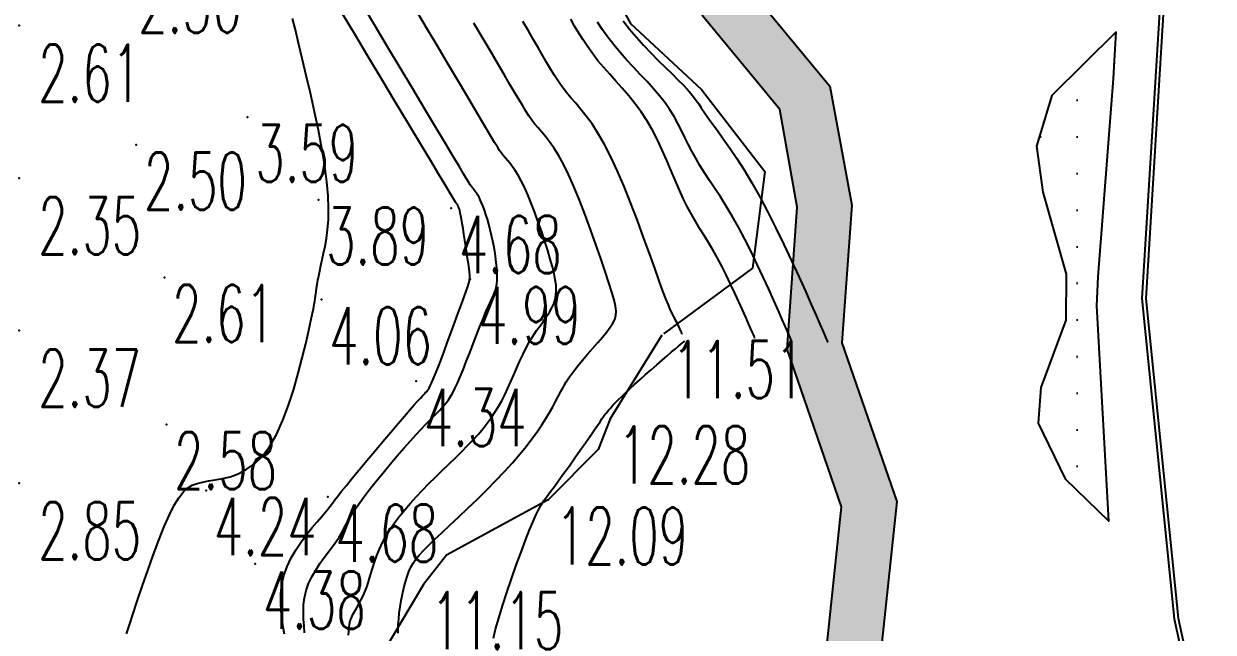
# Model space of a CAD drawing. Header units: millimetres. Extents: x 88261 to 90953, y 390274 to 392322.
# Drawn here: x 90470.6 to 90548.6, y 391527.5 to 391567.4 of the extents above; entities that cross this region are included whole.
import ezdxf
from ezdxf.enums import TextEntityAlignment as Align

# ---------------------------------------------------------------- set-up
doc = ezdxf.new("R2010")
doc.units = ezdxf.units.MM
doc.header["$LTSCALE"] = 25
for name, color, linetype in [('CN_01_00', 42, 'Continuous'), ('CN_02_00', 16, 'Continuous'), ('COTEAlt', 7, 'Continuous'), ('route', 253, 'Continuous'), ('TopoAlt', 7, 'Continuous'), ('TOPOJIS', 7, 'Continuous')]:
    doc.layers.add(name, color=color, linetype=linetype)
doc.styles.add('Romans 1.0', font='Romans.shx', dxfattribs={"width": 0.99, "height": 1})
doc.styles.add('Simplex 1.0', font='Simplex.shx', dxfattribs={"width": 0.99, "height": 2.5})
doc.styles.get("Standard").update_dxf_attribs({"font": 'times.ttf'})

# ---------------------------------------------------------------- blocks, each defined once
blk = doc.blocks.new('TCPOINT')
at = {"color": 0}
blk.add_point((0, 0), dxfattribs=at)
at = {"layer": 'TopoAlt', "style": 'Romans 1.0', "width": 0.99}
blk.add_attdef('ALT', text='', height=200, dxfattribs=at).set_placement((0.5, -0.5), align=Align.TOP_LEFT)
blk = doc.blocks.new('COTE')
at = {"color": 0}
blk.add_point((0, 0), dxfattribs=at)
at = {"layer": 'COTEAlt'}
blk.add_attdef('ALT', text='', height=3.75, dxfattribs=at).set_placement((1.25, -1.25), align=Align.TOP_LEFT)

msp = doc.modelspace()

# ---------------------------------------------------------------- hatches: boundary and pattern name
h = msp.add_hatch()
h.set_pattern_fill('AR-HBONE', color=23, scale=0.032)
h.set_pattern_definition([(45, (-511.459, 107.3326), (0, 4.597891134), [9.7536, -3.2512]), (135, (-509.16, 109.6315), (5e-16, 4.597891134), [9.7536, -3.2512])])
h.paths.add_polyline_path([(90580.259, 391369.323), (90578.893, 391372.088), (90577.403, 391380.386), (90572.476, 391388.749), (90564.469, 391395.121), (90551.356, 391397.716), (90544.735, 391400.861), (90542.893, 391403.775), (90543.568, 391412.079), (90551.362, 391419.931), (90552.964, 391421.402), (90554.737, 391426.973), (90553.749, 391430.788), (90551.439, 391434.414), (90550.677, 391440.955), (90548.617, 391445.303), (90546.298, 391449.141), (90545.472, 391455.293), (90546.531, 391461.247), (90545.455, 391467.304), (90543.481, 391470.813), (90539.022, 391477.118), (90538.554, 391481.349), (90538.699, 391487.409), (90537.691, 391490.033), (90535.204, 391494.153), (90533.84, 391500.271), (90529.551, 391507.768), (90528.583, 391512.46), (90528.626, 391519.305), (90526.727, 391525.756), (90527.819, 391536.032), (90524.222, 391546.435), (90524.867, 391555.468), (90523.429, 391563.259), (90518.375, 391569.388), (90516.845, 391576.818), (90516.107, 391580.734), (90502.826, 391602.657), (90494.518, 391616.214), (90485.753, 391638.699), (90442.611, 391685.947), (90436.501, 391694.495), (90435.059, 391708.645), (90451.717, 391741.838), (90452.722, 391752.459), (90451.18, 391766.065), (90442.505, 391784.213), (90439.49, 391790.617), (90435.648, 391805.425), (90431.473, 391812.607), (90431.344, 391819.043), (90432.829, 391823.298), (90433.294, 391826.816), (90429.771, 391827.329), (90429.353, 391824.167), (90427.779, 391819.657), (90427.939, 391811.686), (90432.327, 391804.136), (90436.131, 391789.476), (90447.766, 391765.089), (90449.151, 391752.487), (90448.241, 391742.876), (90431.42, 391709.359), (90433.06, 391693.268), (90439.886, 391683.74), (90482.728, 391636.82), (90491.37, 391614.651), (90512.731, 391579.518), (90515.069, 391567.885), (90520.145, 391561.738), (90521.291, 391555.336), (90520.626, 391546.015), (90524.203, 391535.686), (90523.12, 391525.489), (90525.07, 391518.866), (90525.027, 391512.168), (90526.183, 391506.569), (90530.486, 391499.047), (90531.859, 391492.888), (90534.481, 391488.544), (90535.13, 391486.855), (90534.996, 391481.233), (90535.654, 391475.818), (90540.514, 391468.946), (90542.058, 391466.169), (90542.923, 391461.302), (90541.877, 391455.423), (90542.874, 391448.002), (90545.528, 391443.646), (90547.213, 391440.041), (90548.002, 391433.266), (90550.446, 391429.429), (90551.042, 391427.127), (90549.899, 391423.533), (90540.13, 391413.692), (90539.256, 391402.948), (90542.265, 391398.189), (90550.195, 391394.422), (90562.902, 391391.907), (90569.736, 391386.468), (90574.016, 391379.204), (90575.482, 391371.036), (90577.068, 391367.827), (90585.289, 391363.31), (90587.237, 391361.568), (90590.672, 391353.748), (90594.383, 391351.285), (90604.653, 391343.84), (90612.851, 391334.359), (90618.437, 391325.085), (90621.782, 391317.486), (90624.002, 391309.067), (90627.738, 391287.71), (90628.019, 391279.65), (90627.255, 391266.593), (90621.182, 391254.035), (90617.042, 391235.488), (90618.319, 391215.583), (90622.574, 391202.325), (90631.256, 391184.221), (90636.053, 391168.094), (90637.79, 391151.812), (90636.657, 391134.553), (90636.754, 391124.145), (90640.334, 391110.892), (90653.891, 391091.985), (90663.63, 391082.027), (90671.36, 391067.261), (90675.086, 391054.053), (90683.469, 391034.279), (90692.526, 391020.632), (90692.509, 391024.786), (90691.925, 391027.104), (90686.033, 391034.997), (90677.901, 391054.178), (90674.136, 391067.524), (90665.998, 391083.069), (90656.086, 391093.204), (90643.054, 391111.379), (90639.756, 391123.588), (90639.664, 391133.417), (90640.808, 391150.846), (90639.005, 391167.747), (90634.038, 391184.447), (90625.339, 391202.585), (90621.29, 391215.202), (90620.073, 391234.176), (90624.016, 391251.839), (90630.214, 391264.657), (90631.029, 391278.571), (90630.739, 391286.886), (90629.714, 391298.649), (90627.043, 391310.671), (90621.607, 391322.866), (90613.162, 391336.588), (90606.038, 391344.517), (90602.665, 391348.269), (90597.913, 391351.643), (90592.983, 391355.027), (90589.642, 391362.633), (90586.918, 391365.07)])
h = msp.add_hatch()
h.set_pattern_fill('JARDIN', color=104, scale=0.8)
h.set_pattern_definition([(0, (-0.35, -2.46), (0, 2.4), [0, -2.4])])
h.paths.add_polyline_path([(90537.411, 391556.313), (90538.925, 391550.934), (90538.91, 391547.932), (90537.263, 391543.517), (90537.09, 391541.166), (90538.866, 391537.512), (90541.729, 391534.735), (90540.943, 391548.868), (90541.036, 391550.774), (90542.034, 391563.768), (90542.219, 391566.831), (90537.991, 391562.661), (90536.983, 391559.337)])

# ---------------------------------------------------------------- linework, layer by layer
at = {"color": 23, "elevation": 15.394, "flags": 128}
for points in [[(90523.12, 391525.489), (90524.203, 391535.686), (90520.626, 391546.015), (90521.291, 391555.336), (90520.145, 391561.738), (90515.069, 391567.885), (90512.731, 391579.518), (90491.37, 391614.651), (90482.728, 391636.82), (90439.886, 391683.74)], [(90523.12, 391525.489), (90524.203, 391535.686), (90520.626, 391546.015), (90521.291, 391555.336), (90520.145, 391561.738), (90515.069, 391567.885), (90512.731, 391579.518), (90491.37, 391614.651), (90482.728, 391636.82), (90439.886, 391683.74)], [(90523.12, 391525.489), (90524.203, 391535.686), (90520.626, 391546.015), (90521.291, 391555.336), (90520.145, 391561.738), (90515.069, 391567.885), (90512.731, 391579.518), (90491.37, 391614.651), (90482.728, 391636.82), (90439.886, 391683.74)], [(90485.753, 391638.699), (90494.518, 391616.214), (90502.826, 391602.657), (90516.107, 391580.734), (90516.845, 391576.818), (90518.375, 391569.388), (90523.429, 391563.259), (90524.867, 391555.468), (90524.222, 391546.435), (90527.819, 391536.032), (90526.727, 391525.756)], [(90485.753, 391638.699), (90494.518, 391616.214), (90502.826, 391602.657), (90516.107, 391580.734), (90516.845, 391576.818), (90518.375, 391569.388), (90523.429, 391563.259), (90524.867, 391555.468), (90524.222, 391546.435), (90527.819, 391536.032), (90526.727, 391525.756)], [(90485.753, 391638.699), (90494.518, 391616.214), (90502.826, 391602.657), (90516.107, 391580.734), (90516.845, 391576.818), (90518.375, 391569.388), (90523.429, 391563.259), (90524.867, 391555.468), (90524.222, 391546.435), (90527.819, 391536.032), (90526.727, 391525.756)]]:
    msp.add_lwpolyline(points, dxfattribs=at)
at = {"color": 124, "flags": 128}
for points, elevation in [([(90476.415, 391639.698), (90480.422, 391633.048), (90485.375, 391625.845), (90489.124, 391616.988), (90490.962, 391613.24), (90488.871, 391607.033), (90482.57, 391604.753), (90484.982, 391601.834), (90489.378, 391597.897), (90491.898, 391597.761), (90503.066, 391593.552), (90503.832, 391587.158), (90504.597, 391582.867), (90505.847, 391577.762), (90507.795, 391572.024), (90510.355, 391567.386), (90515.015, 391563.044), (90519.178, 391557.672), (90518.35, 391551.325), (90512.576, 391547.064)], 12.474), ([(90512.417, 391546.947), (90509.032, 391541.463), (90508.223, 391539.447), (90504.957, 391536.148), (90498.289, 391532.511), (90496.769, 391530.59), (90494.375, 391526.547), (90489.448, 391521.765), (90483.889, 391517.94), (90484.727, 391516.14), (90489.153, 391515.293), (90496.506, 391515.902), (90501.331, 391510.823), (90506.921, 391507.181), (90509.298, 391506.307), (90513.242, 391501.727), (90513.746, 391501.067), (90516.651, 391497.598)], 10.574)]:
    msp.add_lwpolyline(points, dxfattribs=dict(at, elevation=elevation))
at = {"color": 104, "elevation": 16.986, "flags": 128}
msp.add_lwpolyline([(90542.219, 391566.831), (90537.991, 391562.661), (90536.983, 391559.337), (90537.411, 391556.313), (90538.925, 391550.934), (90538.91, 391547.932), (90537.263, 391543.517), (90537.09, 391541.166), (90538.866, 391537.512), (90541.729, 391534.735), (90540.943, 391548.868), (90541.036, 391550.774), (90542.034, 391563.768)], close=True, dxfattribs=at)
at = {"layer": 'CN_01_00', "flags": 128}
for points, elevation in [([(90488.973, 391527.426), (90488.941, 391527.86), (90488.912, 391528.312), (90488.898, 391528.777), (90488.912, 391529.248), (90488.965, 391529.722), (90489.07, 391530.192), (90489.235, 391530.653), (90489.451, 391531.104), (90489.704, 391531.54), (90489.979, 391531.958), (90490.265, 391532.357), (90490.546, 391532.732), (90490.809, 391533.082), (90491.041, 391533.402), (90491.233, 391533.693), (90491.393, 391533.964), (90491.537, 391534.228), (90491.679, 391534.495), (90491.832, 391534.778), (90492.011, 391535.09), (90492.23, 391535.441), (90492.503, 391535.844), (90492.84, 391536.306), (90493.231, 391536.816), (90493.663, 391537.358), (90494.12, 391537.918), (90494.588, 391538.479), (90495.054, 391539.025), (90495.504, 391539.542), (90495.922, 391540.013), (90496.298, 391540.426), (90496.633, 391540.785), (90496.93, 391541.096), (90497.194, 391541.367), (90497.428, 391541.604), (90497.635, 391541.813), (90497.821, 391542.002), (90497.988, 391542.178), (90498.141, 391542.347), (90498.283, 391542.52), (90498.42, 391542.706), (90498.556, 391542.916), (90498.695, 391543.16), (90498.842, 391543.449), (90499.001, 391543.792), (90499.177, 391544.199), (90499.373, 391544.677), (90499.584, 391545.21), (90499.806, 391545.778), (90500.032, 391546.363), (90500.257, 391546.945), (90500.476, 391547.503), (90500.684, 391548.019), (90500.873, 391548.473), (90501.041, 391548.851), (90501.186, 391549.163), (90501.31, 391549.426), (90501.411, 391549.654), (90501.492, 391549.864), (90501.553, 391550.072), (90501.593, 391550.294), (90501.614, 391550.544), (90501.616, 391550.837), (90501.6, 391551.166), (90501.569, 391551.525), (90501.525, 391551.906), (90501.468, 391552.3), (90501.401, 391552.7), (90501.325, 391553.097), (90501.242, 391553.485), (90501.155, 391553.856), (90501.063, 391554.207), (90500.969, 391554.537), (90500.873, 391554.844), (90500.778, 391555.126), (90500.683, 391555.383), (90500.591, 391555.612), (90500.503, 391555.811), (90500.419, 391555.98), (90500.34, 391556.123), (90500.265, 391556.242), (90500.195, 391556.342), (90500.129, 391556.427), (90500.068, 391556.501), (90500.011, 391556.568), (90499.958, 391556.631), (90499.906, 391556.7), (90499.84, 391556.796), (90499.745, 391556.948), (90499.602, 391557.183), (90499.395, 391557.528), (90499.106, 391558.012), (90498.719, 391558.66), (90498.215, 391559.501), (90497.587, 391560.549), (90496.86, 391561.763), (90496.066, 391563.088), (90495.239, 391564.47), (90494.411, 391565.855), (90493.617, 391567.189), (90492.888, 391568.418)], 6), ([(90491.85, 391527.274), (90491.871, 391527.527), (90491.891, 391527.763), (90491.921, 391527.986), (90491.969, 391528.2), (90492.044, 391528.41), (90492.143, 391528.621), (90492.261, 391528.837), (90492.392, 391529.062), (90492.532, 391529.301), (90492.675, 391529.559), (90492.816, 391529.838), (90492.949, 391530.145), (90493.073, 391530.481), (90493.189, 391530.845), (90493.305, 391531.231), (90493.427, 391531.636), (90493.559, 391532.055), (90493.708, 391532.483), (90493.88, 391532.917), (90494.08, 391533.352), (90494.313, 391533.784), (90494.579, 391534.214), (90494.874, 391534.642), (90495.196, 391535.068), (90495.544, 391535.494), (90495.914, 391535.92), (90496.304, 391536.346), (90496.713, 391536.774), (90497.136, 391537.203), (90497.57, 391537.632), (90498.007, 391538.059), (90498.441, 391538.482), (90498.868, 391538.898), (90499.28, 391539.306), (90499.672, 391539.703), (90500.038, 391540.087), (90500.374, 391540.457), (90500.681, 391540.817), (90500.962, 391541.172), (90501.222, 391541.526), (90501.463, 391541.885), (90501.69, 391542.253), (90501.904, 391542.635), (90502.111, 391543.036), (90502.312, 391543.458), (90502.511, 391543.898), (90502.708, 391544.347), (90502.906, 391544.8), (90503.106, 391545.251), (90503.311, 391545.691), (90503.521, 391546.115), (90503.739, 391546.515), (90503.966, 391546.888), (90504.196, 391547.235), (90504.423, 391547.56), (90504.643, 391547.867), (90504.848, 391548.161), (90505.033, 391548.445), (90505.192, 391548.724), (90505.32, 391549.001), (90505.411, 391549.281), (90505.465, 391549.571), (90505.484, 391549.878), (90505.469, 391550.21), (90505.421, 391550.573), (90505.341, 391550.975), (90505.231, 391551.424), (90505.092, 391551.926), (90504.925, 391552.485), (90504.735, 391553.087), (90504.528, 391553.716), (90504.307, 391554.353), (90504.078, 391554.982), (90503.847, 391555.585), (90503.617, 391556.145), (90503.395, 391556.644), (90503.184, 391557.07), (90502.985, 391557.428), (90502.797, 391557.728), (90502.621, 391557.98), (90502.456, 391558.194), (90502.301, 391558.38), (90502.157, 391558.548), (90502.024, 391558.707), (90501.898, 391558.871), (90501.768, 391559.057), (90501.621, 391559.284), (90501.442, 391559.575), (90501.219, 391559.948), (90500.937, 391560.424), (90500.583, 391561.023), (90500.143, 391561.765), (90499.61, 391562.661), (90499.002, 391563.681), (90498.344, 391564.784), (90497.663, 391565.931), (90496.982, 391567.082), (90496.327, 391568.198)], 8), ([(90477.294, 391527.359), (90477.486, 391527.946), (90477.73, 391528.691), (90478.018, 391529.561), (90478.34, 391530.517), (90478.686, 391531.518), (90479.045, 391532.523), (90479.408, 391533.491), (90479.764, 391534.383), (90480.103, 391535.157), (90480.418, 391535.782), (90480.715, 391536.269), (90481.005, 391536.636), (90481.296, 391536.905), (90481.598, 391537.094), (90481.921, 391537.222), (90482.274, 391537.311), (90482.668, 391537.379), (90483.108, 391537.446), (90483.587, 391537.533), (90484.095, 391537.661), (90484.62, 391537.85), (90485.151, 391538.121), (90485.679, 391538.496), (90486.191, 391538.994), (90486.678, 391539.637), (90487.13, 391540.434), (90487.545, 391541.356), (90487.923, 391542.36), (90488.262, 391543.404), (90488.563, 391544.448), (90488.824, 391545.45), (90489.046, 391546.368), (90489.227, 391547.161), (90489.369, 391547.798), (90489.476, 391548.292), (90489.554, 391548.669), (90489.609, 391548.952), (90489.646, 391549.167), (90489.671, 391549.337), (90489.691, 391549.487), (90489.71, 391549.642), (90489.735, 391549.822), (90489.766, 391550.03), (90489.805, 391550.268), (90489.851, 391550.536), (90489.906, 391550.832), (90489.971, 391551.159), (90490.045, 391551.514), (90490.131, 391551.9), (90490.226, 391552.317), (90490.323, 391552.775), (90490.413, 391553.285), (90490.488, 391553.859), (90490.537, 391554.506), (90490.552, 391555.238), (90490.523, 391556.067), (90490.442, 391557.003), (90490.303, 391558.051), (90490.113, 391559.186), (90489.886, 391560.377), (90489.631, 391561.592), (90489.362, 391562.801), (90489.089, 391563.972), (90488.825, 391565.074), (90488.582, 391566.075), (90488.368, 391566.952), (90488.183, 391567.709)], 4), ([(90513.745, 391547.001), (90513.745, 391547.001), (90513.744, 391547.004), (90513.741, 391547.011), (90513.735, 391547.025), (90513.725, 391547.047), (90513.71, 391547.081), (90513.69, 391547.128), (90513.662, 391547.191), (90513.627, 391547.27), (90513.586, 391547.364), (90513.538, 391547.469), (90513.487, 391547.582), (90513.432, 391547.699), (90513.375, 391547.816), (90513.317, 391547.931), (90513.259, 391548.041), (90513.2, 391548.145), (90513.136, 391548.262), (90513.06, 391548.415), (90512.963, 391548.626), (90512.84, 391548.918), (90512.682, 391549.313), (90512.484, 391549.833), (90512.239, 391550.502), (90511.941, 391551.331), (90511.597, 391552.292), (90511.215, 391553.347), (90510.805, 391554.457), (90510.375, 391555.583), (90509.934, 391556.688), (90509.491, 391557.732), (90509.053, 391558.678), (90508.63, 391559.496), (90508.222, 391560.194), (90507.83, 391560.79), (90507.457, 391561.301), (90507.101, 391561.747), (90506.766, 391562.143), (90506.45, 391562.508), (90506.155, 391562.86), (90505.882, 391563.214), (90505.623, 391563.578), (90505.372, 391563.958), (90505.123, 391564.359), (90504.868, 391564.787), (90504.6, 391565.249), (90504.313, 391565.749), (90503.999, 391566.294), (90503.655, 391566.886), (90503.286, 391567.517)], 12), ([(90518.518, 391546.743), (90518.517, 391546.745), (90518.512, 391546.758), (90518.496, 391546.794), (90518.465, 391546.864), (90518.415, 391546.979), (90518.34, 391547.15), (90518.235, 391547.389), (90518.095, 391547.708), (90517.918, 391548.112), (90517.706, 391548.59), (90517.466, 391549.123), (90517.204, 391549.695), (90516.925, 391550.289), (90516.635, 391550.887), (90516.34, 391551.472), (90516.045, 391552.027), (90515.754, 391552.539), (90515.47, 391553.016), (90515.19, 391553.472), (90514.914, 391553.917), (90514.641, 391554.366), (90514.371, 391554.831), (90514.102, 391555.324), (90513.835, 391555.858), (90513.568, 391556.442), (90513.298, 391557.068), (90513.021, 391557.722), (90512.735, 391558.394), (90512.437, 391559.072), (90512.122, 391559.742), (90511.788, 391560.392), (90511.431, 391561.012), (90511.05, 391561.591), (90510.65, 391562.132), (90510.237, 391562.642), (90509.818, 391563.127), (90509.401, 391563.592), (90508.991, 391564.045), (90508.596, 391564.491), (90508.221, 391564.936), (90507.874, 391565.385), (90507.55, 391565.838), (90507.248, 391566.294), (90506.963, 391566.751), (90506.692, 391567.207), (90506.431, 391567.661)], 14), ([(90509.866, 391567.557), (90510.287, 391567.012), (90510.741, 391566.474), (90511.216, 391565.947), (90511.7, 391565.438), (90512.18, 391564.952), (90512.643, 391564.494), (90513.078, 391564.07), (90513.47, 391563.686), (90513.809, 391563.346), (90514.085, 391563.052), (90514.31, 391562.795), (90514.498, 391562.56), (90514.666, 391562.332), (90514.827, 391562.098), (90514.999, 391561.843), (90515.195, 391561.554), (90515.432, 391561.215), (90515.721, 391560.815), (90516.059, 391560.349), (90516.443, 391559.815), (90516.865, 391559.209), (90517.32, 391558.528), (90517.803, 391557.77), (90518.309, 391556.933), (90518.83, 391556.012), (90519.363, 391555.012), (90519.895, 391553.957), (90520.418, 391552.879), (90520.922, 391551.809), (90521.394, 391550.777), (90521.827, 391549.815), (90522.208, 391548.954), (90522.528, 391548.225), (90522.78, 391547.651), (90522.969, 391547.219), (90523.105, 391546.91), (90523.196, 391546.703), (90523.251, 391546.577), (90523.279, 391546.512), (90523.29, 391546.489), (90523.291, 391546.485)], 16), ([(90501.361, 391527.073), (90501.507, 391527.67), (90501.709, 391528.385), (90501.958, 391529.193), (90502.242, 391530.062), (90502.547, 391530.959), (90502.862, 391531.851), (90503.174, 391532.705), (90503.469, 391533.49), (90503.737, 391534.171), (90503.967, 391534.728), (90504.168, 391535.174), (90504.349, 391535.538), (90504.524, 391535.844), (90504.701, 391536.119), (90504.893, 391536.39), (90505.11, 391536.681), (90505.363, 391537.02), (90505.661, 391537.424), (90505.992, 391537.883), (90506.346, 391538.376), (90506.707, 391538.886), (90507.064, 391539.394), (90507.404, 391539.879), (90507.712, 391540.324), (90507.978, 391540.708), (90508.19, 391541.02), (90508.355, 391541.265), (90508.485, 391541.456), (90508.587, 391541.606), (90508.674, 391541.728), (90508.754, 391541.835), (90508.838, 391541.938), (90508.937, 391542.051), (90509.057, 391542.184), (90509.203, 391542.339), (90509.375, 391542.516), (90509.573, 391542.715), (90509.798, 391542.936), (90510.051, 391543.179), (90510.333, 391543.443), (90510.644, 391543.729), (90510.984, 391544.035), (90511.343, 391544.354), (90511.711, 391544.677), (90512.077, 391544.995), (90512.43, 391545.301), (90512.76, 391545.584), (90513.055, 391545.837), (90513.305, 391546.051), (90513.502, 391546.219), (90513.65, 391546.346), (90513.756, 391546.437), (90513.827, 391546.497), (90513.87, 391546.534), (90513.893, 391546.553), (90513.901, 391546.56), (90513.902, 391546.561)], 12)]:
    msp.add_lwpolyline(points, dxfattribs=dict(at, elevation=elevation))
at = {"layer": 'CN_02_00', "flags": 128}
for points, elevation in [([(90487.651, 391527.34), (90487.575, 391527.791), (90487.501, 391528.291), (90487.442, 391528.832), (90487.411, 391529.402), (90487.422, 391529.991), (90487.487, 391530.59), (90487.621, 391531.187), (90487.831, 391531.775), (90488.105, 391532.345), (90488.425, 391532.891), (90488.773, 391533.406), (90489.131, 391533.885), (90489.481, 391534.319), (90489.806, 391534.703), (90490.087, 391535.031), (90490.313, 391535.299), (90490.495, 391535.524), (90490.653, 391535.726), (90490.805, 391535.925), (90490.968, 391536.14), (90491.162, 391536.393), (90491.405, 391536.702), (90491.715, 391537.089), (90492.104, 391537.566), (90492.558, 391538.117), (90493.057, 391538.717), (90493.581, 391539.343), (90494.11, 391539.971), (90494.625, 391540.578), (90495.103, 391541.139), (90495.527, 391541.632), (90495.879, 391542.037), (90496.165, 391542.361), (90496.392, 391542.615), (90496.57, 391542.809), (90496.707, 391542.956), (90496.813, 391543.067), (90496.895, 391543.152), (90496.963, 391543.223), (90497.024, 391543.292), (90497.084, 391543.371), (90497.149, 391543.473), (90497.223, 391543.611), (90497.311, 391543.798), (90497.418, 391544.047), (90497.55, 391544.37), (90497.711, 391544.781), (90497.903, 391545.286), (90498.121, 391545.866), (90498.355, 391546.494), (90498.595, 391547.145), (90498.833, 391547.792), (90499.059, 391548.409), (90499.265, 391548.971), (90499.44, 391549.451), (90499.579, 391549.832), (90499.682, 391550.127), (90499.753, 391550.359), (90499.796, 391550.547), (90499.815, 391550.716), (90499.813, 391550.886), (90499.793, 391551.079), (90499.761, 391551.316), (90499.718, 391551.614), (90499.668, 391551.964), (90499.612, 391552.349), (90499.552, 391552.754), (90499.491, 391553.163), (90499.43, 391553.562), (90499.372, 391553.934), (90499.318, 391554.265), (90499.269, 391554.541), (90499.227, 391554.767), (90499.19, 391554.947), (90499.157, 391555.089), (90499.128, 391555.199), (90499.102, 391555.282), (90499.078, 391555.345), (90499.057, 391555.394), (90499.036, 391555.435), (90499.017, 391555.47), (90498.999, 391555.499), (90498.982, 391555.523), (90498.966, 391555.544), (90498.951, 391555.562), (90498.937, 391555.578), (90498.925, 391555.593), (90498.91, 391555.614), (90498.877, 391555.666), (90498.807, 391555.78), (90498.682, 391555.987), (90498.483, 391556.319), (90498.19, 391556.805), (90497.786, 391557.479), (90497.251, 391558.369), (90496.576, 391559.493), (90495.789, 391560.803), (90494.927, 391562.239), (90494.026, 391563.739), (90493.126, 391565.242), (90492.261, 391566.685), (90491.471, 391568.008)], 5), ([(90495.122, 391527.39), (90495.115, 391527.663), (90495.122, 391527.971), (90495.147, 391528.322), (90495.19, 391528.709), (90495.248, 391529.12), (90495.319, 391529.542), (90495.402, 391529.966), (90495.495, 391530.379), (90495.596, 391530.769), (90495.704, 391531.126), (90495.818, 391531.441), (90495.946, 391531.724), (90496.097, 391531.99), (90496.279, 391532.252), (90496.502, 391532.523), (90496.774, 391532.819), (90497.105, 391533.151), (90497.504, 391533.535), (90497.975, 391533.981), (90498.506, 391534.48), (90499.083, 391535.023), (90499.689, 391535.597), (90500.308, 391536.193), (90500.925, 391536.798), (90501.524, 391537.403), (90502.089, 391537.996), (90502.607, 391538.567), (90503.078, 391539.115), (90503.505, 391539.638), (90503.888, 391540.137), (90504.231, 391540.61), (90504.537, 391541.057), (90504.807, 391541.478), (90505.044, 391541.872), (90505.252, 391542.239), (90505.437, 391542.585), (90505.611, 391542.916), (90505.78, 391543.238), (90505.956, 391543.557), (90506.145, 391543.879), (90506.359, 391544.211), (90506.606, 391544.558), (90506.891, 391544.925), (90507.205, 391545.306), (90507.537, 391545.694), (90507.874, 391546.08), (90508.203, 391546.458), (90508.513, 391546.818), (90508.792, 391547.154), (90509.026, 391547.457), (90509.205, 391547.725), (90509.329, 391547.976), (90509.398, 391548.231), (90509.413, 391548.514), (90509.374, 391548.846), (90509.282, 391549.251), (90509.137, 391549.75), (90508.941, 391550.367), (90508.695, 391551.114), (90508.407, 391551.967), (90508.086, 391552.895), (90507.74, 391553.862), (90507.379, 391554.838), (90507.01, 391555.787), (90506.643, 391556.678), (90506.287, 391557.477), (90505.949, 391558.16), (90505.63, 391558.733), (90505.329, 391559.214), (90505.047, 391559.618), (90504.782, 391559.96), (90504.534, 391560.258), (90504.304, 391560.527), (90504.09, 391560.784), (90503.89, 391561.042), (90503.695, 391561.317), (90503.497, 391561.621), (90503.283, 391561.967), (90503.044, 391562.368), (90502.769, 391562.836), (90502.448, 391563.386), (90502.071, 391564.03), (90501.632, 391564.774), (90501.144, 391565.599), (90500.623, 391566.48), (90500.087, 391567.392)], 10), ([(90520.905, 391546.614), (90520.904, 391546.617), (90520.896, 391546.635), (90520.874, 391546.685), (90520.831, 391546.783), (90520.76, 391546.944), (90520.655, 391547.185), (90520.507, 391547.52), (90520.312, 391547.967), (90520.063, 391548.533), (90519.766, 391549.202), (90519.43, 391549.95), (90519.063, 391550.752), (90518.672, 391551.584), (90518.265, 391552.422), (90517.851, 391553.242), (90517.438, 391554.019), (90517.032, 391554.736), (90516.637, 391555.393), (90516.255, 391556), (90515.889, 391556.563), (90515.542, 391557.09), (90515.215, 391557.59), (90514.911, 391558.07), (90514.633, 391558.537), (90514.381, 391558.998), (90514.148, 391559.455), (90513.924, 391559.91), (90513.7, 391560.363), (90513.467, 391560.816), (90513.216, 391561.268), (90512.937, 391561.722), (90512.62, 391562.179), (90512.26, 391562.638), (90511.864, 391563.101), (90511.44, 391563.568), (90510.999, 391564.039), (90510.55, 391564.515), (90510.103, 391564.996), (90509.668, 391565.482), (90509.254, 391565.974), (90508.87, 391566.471), (90508.514, 391566.969), (90508.186, 391567.462)], 15)]:
    msp.add_lwpolyline(points, dxfattribs=dict(at, elevation=elevation))
at = {"layer": 'route', "color": 252, "elevation": 18.214, "flags": 128}
for points in [[(90436.338, 391829.282), (90445.524, 391809.407), (90454.728, 391789.751), (90463.628, 391770.258), (90471.953, 391751.965), (90481.532, 391731.1), (90491.114, 391709.994), (90500.371, 391689.858), (90510.69, 391667.297), (90517.769, 391651.945), (90525.663, 391634.659), (90534.871, 391614.275), (90543.906, 391593.721), (90544.747, 391591.54), (90545.901, 391581.97), (90543.907, 391549.34), (90546.031, 391528.334), (90548.985, 391514.767), (90555.31, 391491.163), (90557.917, 391480.356)], [(90436.565, 391829.387), (90445.751, 391809.512), (90454.955, 391789.856), (90463.855, 391770.362), (90472.18, 391752.069), (90481.759, 391731.204), (90491.341, 391710.098), (90500.598, 391689.962), (90510.917, 391667.401), (90517.996, 391652.049), (90525.891, 391634.762), (90535.099, 391614.377), (90544.137, 391593.816), (90544.991, 391591.601), (90546.152, 391581.977), (90544.158, 391549.345), (90546.278, 391528.373), (90549.228, 391514.826), (90555.552, 391491.225), (90558.16, 391480.415)]]:
    msp.add_lwpolyline(points, dxfattribs=at)

# ---------------------------------------------------------------- block references
at = {"layer": 'COTEAlt'}
ref = msp.add_blockref('COTE', (90470.249, 391567.239), dxfattribs=at)
ref.add_attrib('ALT', '2.61', dxfattribs={"height": 3.75, "style": 'Simplex 1.0', "width": 0.6}).set_placement((90471.499, 391565.989), align=Align.TOP_LEFT)
ref = msp.add_blockref('COTE', (90470.249, 391557.239), dxfattribs=at)
ref.add_attrib('ALT', '2.35', dxfattribs={"height": 3.75, "style": 'Simplex 1.0', "width": 0.6}).set_placement((90471.499, 391555.989), align=Align.TOP_LEFT)
ref = msp.add_blockref('COTE', (90470.249, 391547.239), dxfattribs=at)
ref.add_attrib('ALT', '2.37', dxfattribs={"height": 3.75, "style": 'Simplex 1.0', "width": 0.6}).set_placement((90471.499, 391545.989), align=Align.TOP_LEFT)
ref = msp.add_blockref('COTE', (90470.249, 391537.239), dxfattribs=at)
ref.add_attrib('ALT', '2.85', dxfattribs={"height": 3.75, "style": 'Simplex 1.0', "width": 0.6}).set_placement((90471.499, 391535.989), align=Align.TOP_LEFT)
at = {"layer": 'TOPOJIS'}
ref = msp.add_blockref('TCPOINT', (90477.56, 391571.003, 2.558), dxfattribs=at)
ref.add_attrib('ALT', '2.56', dxfattribs={"layer": 'TopoAlt', "height": 3.75, "style": 'Romans 1.0', "width": 0.6}).set_placement((90478.06, 391570.503, 2.558), align=Align.TOP_LEFT)
ref = msp.add_blockref('TCPOINT', (90485.24, 391561.233, 3.594), dxfattribs=at)
ref.add_attrib('ALT', '3.59', dxfattribs={"layer": 'TopoAlt', "height": 3.75, "style": 'Romans 1.0', "width": 0.6}).set_placement((90485.74, 391560.733, 3.594), align=Align.TOP_LEFT)
ref = msp.add_blockref('TCPOINT', (90477.935, 391559.416, 2.497), dxfattribs=at)
ref.add_attrib('ALT', '2.50', dxfattribs={"layer": 'TopoAlt', "height": 3.75, "style": 'Romans 1.0', "width": 0.6}).set_placement((90478.435, 391558.916, 2.497), align=Align.TOP_LEFT)
ref = msp.add_blockref('TCPOINT', (90489.889, 391555.817, 3.887), dxfattribs=at)
ref.add_attrib('ALT', '3.89', dxfattribs={"layer": 'TopoAlt', "height": 3.75, "style": 'Romans 1.0', "width": 0.6}).set_placement((90490.389, 391555.317, 3.887), align=Align.TOP_LEFT)
ref = msp.add_blockref('TCPOINT', (90498.594, 391555.261, 4.68), dxfattribs=at)
ref.add_attrib('ALT', '4.68', dxfattribs={"layer": 'TopoAlt', "height": 3.75, "style": 'Romans 1.0', "width": 0.6}).set_placement((90499.094, 391554.761, 4.68), align=Align.TOP_LEFT)
ref = msp.add_blockref('TCPOINT', (90479.778, 391550.731, 2.606), dxfattribs=at)
ref.add_attrib('ALT', '2.61', dxfattribs={"layer": 'TopoAlt', "height": 3.75, "style": 'Romans 1.0', "width": 0.6}).set_placement((90480.278, 391550.231, 2.606), align=Align.TOP_LEFT)
ref = msp.add_blockref('TCPOINT', (90499.845, 391550.611, 4.991), dxfattribs=at)
ref.add_attrib('ALT', '4.99', dxfattribs={"layer": 'TopoAlt', "height": 3.75, "style": 'Romans 1.0', "width": 0.6}).set_placement((90500.345, 391550.111, 4.991), align=Align.TOP_LEFT)
ref = msp.add_blockref('TCPOINT', (90490.074, 391549.272, 4.06), dxfattribs=at)
ref.add_attrib('ALT', '4.06', dxfattribs={"layer": 'TopoAlt', "height": 3.75, "style": 'Romans 1.0', "width": 0.6}).set_placement((90490.574, 391548.772, 4.06), align=Align.TOP_LEFT)
ref = msp.add_blockref('TCPOINT', (90512.576, 391547.064, 11.513), dxfattribs=at)
ref.add_attrib('ALT', '11.51', dxfattribs={"layer": 'TopoAlt', "height": 3.75, "style": 'Romans 1.0', "width": 0.6}).set_placement((90513.076, 391546.564, 11.513), align=Align.TOP_LEFT)
ref = msp.add_blockref('TCPOINT', (90496.286, 391543.913, 4.341), dxfattribs=at)
ref.add_attrib('ALT', '4.34', dxfattribs={"layer": 'TopoAlt', "height": 3.75, "style": 'Romans 1.0', "width": 0.6}).set_placement((90496.786, 391543.413, 4.341), align=Align.TOP_LEFT)
ref = msp.add_blockref('TCPOINT', (90509.032, 391541.463, 12.275), dxfattribs=at)
ref.add_attrib('ALT', '12.28', dxfattribs={"layer": 'TopoAlt', "height": 3.75, "style": 'Romans 1.0', "width": 0.6}).set_placement((90509.532, 391540.963, 12.275), align=Align.TOP_LEFT)
ref = msp.add_blockref('TCPOINT', (90479.915, 391541.082, 2.576), dxfattribs=at)
ref.add_attrib('ALT', '2.58', dxfattribs={"layer": 'TopoAlt', "height": 3.75, "style": 'Romans 1.0', "width": 0.6}).set_placement((90480.415, 391540.582, 2.576), align=Align.TOP_LEFT)
ref = msp.add_blockref('TCPOINT', (90482.512, 391536.764, 4.238), dxfattribs=at)
ref.add_attrib('ALT', '4.24', dxfattribs={"layer": 'TopoAlt', "height": 3.75, "style": 'Romans 1.0', "width": 0.6}).set_placement((90483.012, 391536.264, 4.238), align=Align.TOP_LEFT)
ref = msp.add_blockref('TCPOINT', (90490.493, 391536.336, 4.679), dxfattribs=at)
ref.add_attrib('ALT', '4.68', dxfattribs={"layer": 'TopoAlt', "height": 3.75, "style": 'Romans 1.0', "width": 0.6}).set_placement((90490.993, 391535.836, 4.679), align=Align.TOP_LEFT)
ref = msp.add_blockref('TCPOINT', (90504.957, 391536.148, 12.086), dxfattribs=at)
ref.add_attrib('ALT', '12.09', dxfattribs={"layer": 'TopoAlt', "height": 3.75, "style": 'Romans 1.0', "width": 0.6}).set_placement((90505.457, 391535.648, 12.086), align=Align.TOP_LEFT)
ref = msp.add_blockref('TCPOINT', (90485.735, 391531.937, 4.377), dxfattribs=at)
ref.add_attrib('ALT', '4.38', dxfattribs={"layer": 'TopoAlt', "height": 3.75, "style": 'Romans 1.0', "width": 0.6}).set_placement((90486.235, 391531.437, 4.377), align=Align.TOP_LEFT)
ref = msp.add_blockref('TCPOINT', (90496.769, 391530.59, 11.149), dxfattribs=at)
ref.add_attrib('ALT', '11.15', dxfattribs={"layer": 'TopoAlt', "height": 3.75, "style": 'Romans 1.0', "width": 0.6}).set_placement((90497.269, 391530.09, 11.149), align=Align.TOP_LEFT)

doc.saveas('drawing.dxf')
